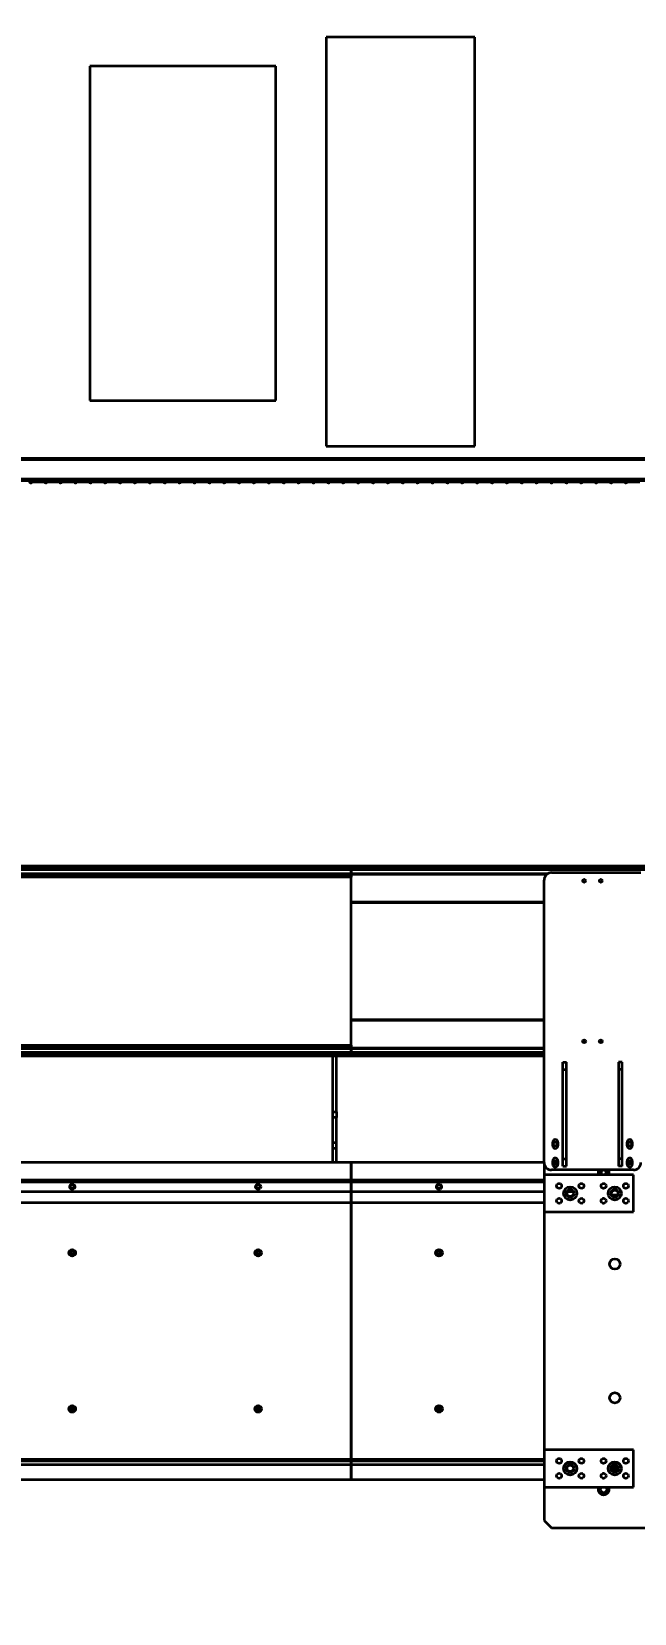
# Model space of a CAD drawing. Header units: millimetres. Extents: x 0 to 420, y 0 to 297.
# Drawn here: x 297.02 to 305.12, y 159.39 to 180.67 of the extents above; entities that cross this region are included whole.
import ezdxf

# ---------------------------------------------------------------- set-up
doc = ezdxf.new("R2010")
doc.units = ezdxf.units.MM
doc.layers.add('尺寸线层', color=150, linetype='Continuous')
doc.styles.add('SLDTEXTSTYLE2', font='TXT', dxfattribs={"width": 0.7})
doc.dimstyles.new('SLDDIMSTYLE0', dxfattribs={"dimtxt": 3.5, "dimasz": 3.302, "dimexe": 0, "dimexo": 0.0625, "dimgap": 0.875, "dimtad": 1, "dimdec": 1, "dimlfac": 100, "dimrnd": 1e-09, "dimzin": 12, "dimdsep": 46, "dimtxsty": 'SLDTEXTSTYLE2', "dimsah": 1, "dimcen": 0.09, "dimadec": 0, "dimazin": 3, "dimtfac": 1, "dimtdec": 3, "dimtofl": 0, "dimtmove": 0, "dimatfit": 3, "dimfxl": 0, "dimfrac": 2, "dimtolj": 1, "dimtzin": 12, "dimarcsym": 0})

# ---------------------------------------------------------------- blocks, each defined once
blk = doc.blocks.new('_D')
at = {"layer": '尺寸线层'}
for p, q in [((291.943, 202.641), (364.688, 202.641)), ((363.688, 202.641), (363.688, 128.58)), ((326.117, 128.58), (364.688, 128.58))]:
    blk.add_line(p, q, dxfattribs=at)
for points in [[(363.688, 202.641), (363.18, 199.339), (364.196, 199.339)], [(363.688, 128.58), (364.196, 131.882), (363.18, 131.882)]]:
    blk.add_solid(points, dxfattribs=at)
at = {"layer": '尺寸线层', "insert": (359.176, 158.538), "char_height": 3.5, "attachment_point": 1, "rotation": 90, "style": 'SLDTEXTSTYLE2'}
blk.add_mtext('7406.11', dxfattribs=at)
blk = doc.blocks.new('_D_6')
at = {"layer": '尺寸线层'}
for p, q in [((91.215, 164.917), (91.215, 234.192)), ((321.315, 165.187), (321.315, 234.192)), ((321.315, 233.192), (91.215, 233.192))]:
    blk.add_line(p, q, dxfattribs=at)
for points in [[(91.215, 233.192), (94.517, 232.684), (94.517, 233.7)], [(321.315, 233.192), (318.013, 233.7), (318.013, 232.684)]]:
    blk.add_solid(points, dxfattribs=at)
at = {"layer": '尺寸线层', "insert": (205.173, 237.704), "char_height": 3.5, "attachment_point": 1, "style": 'SLDTEXTSTYLE2'}
blk.add_mtext('23010', dxfattribs=at)
blk = doc.blocks.new('_D_7')
at = {"layer": '尺寸线层'}
for p, q in [((70.597, 160.402), (70.597, 246.192)), ((332.816, 175.117), (332.816, 246.192)), ((332.816, 245.192), (70.597, 245.192))]:
    blk.add_line(p, q, dxfattribs=at)
for points in [[(70.597, 245.192), (73.899, 244.684), (73.899, 245.7)], [(332.816, 245.192), (329.514, 245.7), (329.514, 244.684)]]:
    blk.add_solid(points, dxfattribs=at)
at = {"layer": '尺寸线层', "insert": (202.876, 249.704), "char_height": 3.5, "attachment_point": 1, "style": 'SLDTEXTSTYLE2'}
blk.add_mtext('26221.85', dxfattribs=at)

msp = doc.modelspace()

# ---------------------------------------------------------------- linework, layer by layer
at = {"color": 7, "linetype": 'Continuous', "lineweight": 35}
for p, q in [((302.9768, 180.5965), (300.9768, 180.5965)), ((300.9768, 180.5965), (300.9768, 175.0965)), ((302.9768, 175.0965), (302.9768, 180.5965)), ((297.8026, 180.2082), (297.8026, 175.7082)), ((300.3026, 180.2082), (297.8026, 180.2082)), ((300.3026, 175.7082), (300.3026, 180.2082)), ((297.8026, 175.7082), (300.3026, 175.7082)), ((309.2083, 174.9287), (294.6083, 174.9287)), ((300.9768, 175.0965), (302.9768, 175.0965)), ((309.2083, 174.9087), (294.6083, 174.9087)), ((309.2083, 174.6487), (294.6083, 174.6487)), ((309.2083, 174.6287), (294.6083, 174.6287)), ((297.0233, 174.6137), (297.1933, 174.6137)), ((297.2233, 174.6137), (297.3933, 174.6137)), ((297.4233, 174.6137), (297.5933, 174.6137)), ((297.6233, 174.6137), (297.7933, 174.6137)), ((297.8233, 174.6137), (297.9933, 174.6137)), ((298.0233, 174.6137), (298.1933, 174.6137)), ((298.2233, 174.6137), (298.3933, 174.6137)), ((298.4233, 174.6137), (298.5933, 174.6137)), ((298.6233, 174.6137), (298.7933, 174.6137)), ((298.8233, 174.6137), (298.9933, 174.6137)), ((299.0233, 174.6137), (299.1933, 174.6137)), ((299.2233, 174.6137), (299.3933, 174.6137)), ((299.4233, 174.6137), (299.5933, 174.6137)), ((299.6233, 174.6137), (299.7933, 174.6137)), ((299.8233, 174.6137), (299.9933, 174.6137)), ((300.0233, 174.6137), (300.1933, 174.6137)), ((300.2233, 174.6137), (300.3933, 174.6137)), ((300.4233, 174.6137), (300.5933, 174.6137)), ((300.6233, 174.6137), (300.7933, 174.6137)), ((300.8233, 174.6137), (300.9933, 174.6137)), ((301.0233, 174.6137), (301.1933, 174.6137)), ((301.2233, 174.6137), (301.3933, 174.6137)), ((301.4233, 174.6137), (301.5933, 174.6137)), ((301.6233, 174.6137), (301.7933, 174.6137)), ((301.8233, 174.6137), (301.9933, 174.6137)), ((302.0233, 174.6137), (302.1933, 174.6137)), ((302.2233, 174.6137), (302.3933, 174.6137)), ((302.4233, 174.6137), (302.5933, 174.6137)), ((302.6233, 174.6137), (302.7933, 174.6137)), ((302.8233, 174.6137), (302.9933, 174.6137)), ((303.0233, 174.6137), (303.1933, 174.6137)), ((303.2233, 174.6137), (303.3933, 174.6137)), ((303.4233, 174.6137), (303.5933, 174.6137)), ((303.6233, 174.6137), (303.7933, 174.6137)), ((303.8233, 174.6137), (303.9933, 174.6137)), ((304.0233, 174.6137), (304.1933, 174.6137)), ((304.2233, 174.6137), (304.3933, 174.6137)), ((304.4233, 174.6137), (304.5933, 174.6137)), ((304.6233, 174.6137), (304.7933, 174.6137)), ((304.8233, 174.6137), (304.9933, 174.6137)), ((305.0233, 174.6137), (305.1933, 174.6137)), ((301.3154, 169.4422), (291.3154, 169.4422)), ((291.3154, 169.4372), (301.3154, 169.4372)), ((301.3154, 169.4019), (291.3154, 169.4019)), ((291.3154, 169.3976), (301.3154, 169.3976)), ((301.3154, 169.4422), (301.3154, 169.4372)), ((318.5579, 169.4422), (301.3154, 169.4422)), ((301.3154, 169.4372), (301.3154, 169.4422)), ((301.3154, 169.4019), (301.3154, 169.4372)), ((301.3154, 169.4372), (301.3154, 169.4019)), ((301.3154, 169.4372), (318.5579, 169.4372)), ((301.3154, 169.4019), (301.3154, 169.3976)), ((318.5579, 169.4019), (301.3154, 169.4019)), ((301.3154, 169.3976), (301.3154, 169.4019)), ((301.3154, 169.3429), (301.3154, 169.3976)), ((301.3154, 169.3976), (318.5579, 169.3976)), ((301.3154, 169.3976), (301.3154, 169.3429)), ((301.3154, 169.3429), (291.3154, 169.3429)), ((291.3154, 169.3422), (301.3154, 169.3422)), ((291.3154, 169.3372), (301.3154, 169.3372)), ((301.3154, 169.2972), (291.3154, 169.2972)), ((301.3154, 169.3429), (301.3154, 169.3422)), ((301.3154, 169.3422), (301.3154, 169.3429)), ((303.9576, 169.3429), (301.3154, 169.3429)), ((301.3154, 169.3372), (301.3154, 169.3422)), ((301.3154, 169.3422), (303.9565, 169.3422)), ((301.3154, 169.3422), (301.3154, 169.3372)), ((301.3154, 169.2972), (301.3154, 169.3372)), ((301.3154, 169.3372), (301.3154, 169.2972)), ((301.3154, 169.3372), (303.9492, 169.3372)), ((301.3154, 167.0372), (301.3154, 169.2972)), ((303.9092, 165.4572), (303.9092, 169.2572)), ((304.0092, 169.3572), (305.2092, 169.3572)), ((303.9092, 168.9622), (301.3154, 168.9622)), ((301.3154, 168.9572), (303.9092, 168.9572)), ((303.9092, 167.3772), (301.3154, 167.3772)), ((301.3154, 167.3722), (303.9092, 167.3722)), ((291.3154, 167.0372), (301.3154, 167.0372)), ((301.3154, 166.9972), (291.3154, 166.9972)), ((301.3154, 166.9922), (291.3154, 166.9922)), ((291.3154, 166.9916), (301.3154, 166.9916)), ((301.3154, 166.9369), (291.3154, 166.9369)), ((291.3154, 166.9326), (301.3154, 166.9326)), ((301.3154, 166.8972), (291.3154, 166.8972)), ((291.3154, 166.8922), (301.3154, 166.8922)), ((301.0654, 166.8922), (301.0654, 166.1403)), ((301.1154, 166.1403), (301.1154, 166.8922)), ((301.3154, 166.9972), (301.3154, 167.0372)), ((301.3154, 167.0372), (301.3154, 166.9972)), ((301.3154, 166.9922), (301.3154, 166.9972)), ((301.3154, 166.9972), (301.3154, 166.9922)), ((303.9092, 166.9972), (301.3154, 166.9972)), ((301.3154, 166.9922), (301.3154, 166.9916)), ((303.9092, 166.9922), (301.3154, 166.9922)), ((301.3154, 166.9916), (301.3154, 166.9922)), ((301.3154, 166.9369), (301.3154, 166.9916)), ((301.3154, 166.9916), (301.3154, 166.9369)), ((301.3154, 166.9916), (303.9092, 166.9916)), ((301.3154, 166.9369), (301.3154, 166.9326)), ((301.3154, 166.9326), (301.3154, 166.9369)), ((303.9092, 166.9369), (301.3154, 166.9369)), ((301.3154, 166.8972), (301.3154, 166.9326)), ((301.3154, 166.9326), (301.3154, 166.8972)), ((301.3154, 166.9326), (303.9092, 166.9326)), ((301.3154, 166.8972), (301.3154, 166.8922)), ((301.3154, 166.8922), (301.3154, 166.8972)), ((303.9092, 166.8972), (301.3154, 166.8972)), ((301.3154, 166.8922), (303.9092, 166.8922)), ((304.1592, 166.7072), (304.1592, 166.8072)), ((304.1592, 166.8072), (304.2092, 166.8072)), ((304.1592, 166.7072), (304.2092, 166.7072)), ((304.1592, 165.5072), (304.1592, 166.7072)), ((304.2092, 166.7072), (304.2092, 166.8072)), ((304.2092, 165.5072), (304.2092, 166.7072)), ((304.9592, 166.8072), (304.9092, 166.8072)), ((304.9092, 166.8072), (304.9092, 166.7072)), ((304.9592, 166.7072), (304.9092, 166.7072)), ((304.9092, 166.7072), (304.9092, 165.5072)), ((304.9592, 166.7072), (304.9592, 166.8072)), ((304.9592, 165.5072), (304.9592, 166.7072)), ((301.0654, 166.1403), (301.1154, 166.1403)), ((301.0654, 166.1403), (301.0654, 166.0622)), ((301.1154, 166.0622), (301.0654, 166.0622)), ((301.0654, 166.0622), (301.0654, 165.7223)), ((301.1154, 166.1403), (301.1154, 166.0622)), ((301.1154, 165.7223), (301.1154, 166.0622)), ((301.1154, 165.7223), (301.0654, 165.7223)), ((301.0654, 165.7223), (301.0654, 165.6442)), ((301.1154, 165.6442), (301.0654, 165.6442)), ((301.0654, 165.6442), (301.0654, 165.4622)), ((301.1154, 165.6442), (301.1154, 165.7223)), ((301.1154, 165.4622), (301.1154, 165.6442)), ((304.0242, 165.6822), (304.0242, 165.7322)), ((304.0942, 165.7322), (304.0942, 165.6822)), ((305.0242, 165.6822), (305.0242, 165.7322)), ((305.0942, 165.7322), (305.0942, 165.6822)), ((296.3154, 165.4622), (301.3154, 165.4622)), ((301.3154, 165.2222), (301.3154, 165.4622)), ((301.3154, 165.4622), (301.3154, 165.2222)), ((301.3154, 165.4622), (303.9092, 165.4622)), ((303.9092, 165.4572), (303.9092, 165.2922)), ((305.1092, 165.3572), (304.0092, 165.3572)), ((304.0242, 165.4322), (304.0242, 165.4822)), ((304.0525, 165.4622), (304.0659, 165.4622)), ((304.0942, 165.4822), (304.0942, 165.4322)), ((304.1592, 165.4072), (304.1592, 165.5072)), ((304.1592, 165.5072), (304.2092, 165.5072)), ((304.1592, 165.4072), (304.2092, 165.4072)), ((304.2092, 165.4072), (304.2092, 165.5072)), ((304.9592, 165.5072), (304.9092, 165.5072)), ((304.9092, 165.5072), (304.9092, 165.4072)), ((304.9592, 165.4072), (304.9092, 165.4072)), ((304.9592, 165.4072), (304.9592, 165.5072)), ((305.0242, 165.4322), (305.0242, 165.4822)), ((305.0525, 165.4622), (305.0659, 165.4622)), ((305.0942, 165.4822), (305.0942, 165.4322)), ((301.3154, 165.2222), (296.3154, 165.2222)), ((296.3154, 165.2022), (301.3154, 165.2022)), ((301.3154, 165.1922), (296.3154, 165.1922)), ((301.3154, 165.2222), (301.3154, 165.2022)), ((301.3154, 165.2022), (301.3154, 165.2222)), ((303.9092, 165.2222), (301.3154, 165.2222)), ((301.3154, 165.1922), (301.3154, 165.2022)), ((301.3154, 165.2022), (303.9092, 165.2022)), ((301.3154, 165.2022), (301.3154, 165.1922)), ((301.3154, 165.0622), (301.3154, 165.1922)), ((301.3154, 165.1922), (301.3154, 165.0622)), ((303.9092, 165.1922), (301.3154, 165.1922)), ((305.1092, 165.2922), (303.9092, 165.2922)), ((303.9092, 165.2922), (303.9092, 164.7922)), ((305.1092, 164.7922), (305.1092, 165.2922)), ((301.3154, 164.9172), (296.3154, 164.9172)), ((301.3154, 165.0622), (296.3654, 165.0622)), ((301.3154, 164.9172), (301.3154, 165.0622)), ((303.9092, 165.0622), (301.3154, 165.0622)), ((301.3154, 165.0622), (301.3154, 164.9172)), ((301.3154, 161.4672), (301.3154, 164.9172)), ((301.3154, 164.9172), (301.3154, 161.4672)), ((303.9092, 164.9172), (301.3154, 164.9172)), ((304.2967, 165.0622), (304.2217, 165.0622)), ((304.8217, 165.0222), (304.8967, 165.0222)), ((303.9092, 164.7922), (303.9092, 161.5922)), ((303.9092, 164.7922), (305.1092, 164.7922)), ((303.9092, 161.5922), (303.9092, 161.0922)), ((305.1092, 161.5922), (303.9092, 161.5922)), ((305.1092, 161.0922), (305.1092, 161.5922)), ((291.3154, 161.4422), (301.3154, 161.4422)), ((301.3154, 161.3922), (291.3154, 161.3922)), ((296.3154, 161.4672), (301.3154, 161.4672)), ((301.3154, 161.4422), (301.3154, 161.4672)), ((301.3154, 161.4672), (303.9092, 161.4672)), ((301.3154, 161.4672), (301.3154, 161.4422)), ((301.3154, 161.3922), (301.3154, 161.4422)), ((301.3154, 161.4422), (303.9092, 161.4422)), ((301.3154, 161.4422), (301.3154, 161.3922)), ((301.3154, 161.3922), (301.3154, 161.1922)), ((301.3154, 161.1922), (301.3154, 161.3922)), ((303.9092, 161.3922), (301.3154, 161.3922)), ((304.8167, 161.3422), (304.9017, 161.3422)), ((304.8194, 161.3572), (304.899, 161.3572)), ((291.3154, 161.1922), (301.3154, 161.1922)), ((301.3154, 161.1922), (303.9092, 161.1922)), ((303.9092, 161.0922), (305.1092, 161.0922)), ((303.9092, 161.0922), (303.9092, 160.6422)), ((303.9092, 160.6422), (304.0092, 160.5422)), ((304.0092, 160.5422), (310.3092, 160.5422))]:
    msp.add_line(p, q, dxfattribs=at)
for centre, radius in [((297.0083, 174.6137), 0.015), ((297.2083, 174.6137), 0.015), ((297.4083, 174.6137), 0.015), ((297.6083, 174.6137), 0.015), ((297.8083, 174.6137), 0.015), ((298.0083, 174.6137), 0.015), ((298.2083, 174.6137), 0.015), ((298.4083, 174.6137), 0.015), ((298.6083, 174.6137), 0.015), ((298.8083, 174.6137), 0.015), ((299.0083, 174.6137), 0.015), ((299.2083, 174.6137), 0.015), ((299.4083, 174.6137), 0.015), ((299.6083, 174.6137), 0.015), ((299.8083, 174.6137), 0.015), ((300.0083, 174.6137), 0.015), ((300.2083, 174.6137), 0.015), ((300.4083, 174.6137), 0.015), ((300.6083, 174.6137), 0.015), ((300.8083, 174.6137), 0.015), ((301.0083, 174.6137), 0.015), ((301.2083, 174.6137), 0.015), ((301.4083, 174.6137), 0.015), ((301.6083, 174.6137), 0.015), ((301.8083, 174.6137), 0.015), ((302.0083, 174.6137), 0.015), ((302.2083, 174.6137), 0.015), ((302.4083, 174.6137), 0.015), ((302.6083, 174.6137), 0.015), ((302.8083, 174.6137), 0.015), ((303.0083, 174.6137), 0.015), ((303.2083, 174.6137), 0.015), ((303.4083, 174.6137), 0.015), ((303.6083, 174.6137), 0.015), ((303.8083, 174.6137), 0.015), ((304.0083, 174.6137), 0.015), ((304.2083, 174.6137), 0.015), ((304.4083, 174.6137), 0.015), ((304.6083, 174.6137), 0.015), ((304.8083, 174.6137), 0.015), ((305.0083, 174.6137), 0.015), ((304.4467, 169.2472), 0.021), ((304.6717, 169.2472), 0.021), ((304.4467, 167.0872), 0.021), ((304.6717, 167.0872), 0.021), ((304.0592, 165.7072), 0.025), ((305.0592, 165.7072), 0.025), ((304.0592, 165.4572), 0.025), ((304.0592, 165.4572), 0.00836), ((305.0592, 165.4572), 0.025), ((305.0592, 165.4572), 0.00836), ((297.5654, 165.1322), 0.035), ((297.5654, 165.1322), 0.025), ((300.0654, 165.1322), 0.035), ((300.0654, 165.1322), 0.025), ((302.4954, 165.1322), 0.035), ((302.4954, 165.1322), 0.025), ((304.1092, 165.1422), 0.034), ((304.2592, 165.0422), 0.09), ((304.4092, 165.1422), 0.034), ((304.7092, 165.1422), 0.034), ((304.8592, 165.0422), 0.09), ((305.0092, 165.1422), 0.034), ((304.1092, 164.9422), 0.034), ((304.2592, 165.0422), 0.055), ((304.2592, 165.0422), 0.0425), ((304.4092, 164.9422), 0.034), ((304.7092, 164.9422), 0.034), ((304.8592, 165.0422), 0.055), ((304.8592, 165.0422), 0.0425), ((305.0092, 164.9422), 0.034), ((297.5654, 164.2422), 0.045), ((300.0654, 164.2422), 0.045), ((302.4954, 164.2422), 0.045), ((297.5654, 164.2422), 0.0275), ((297.5654, 164.2422), 0.021), ((300.0654, 164.2422), 0.0275), ((300.0654, 164.2422), 0.021), ((302.4954, 164.2422), 0.0275), ((302.4954, 164.2422), 0.021), ((304.8592, 164.0922), 0.07), ((304.8592, 162.2922), 0.07), ((297.5654, 162.1422), 0.045), ((297.5654, 162.1422), 0.0275), ((297.5654, 162.1422), 0.021), ((300.0654, 162.1422), 0.045), ((300.0654, 162.1422), 0.0275), ((300.0654, 162.1422), 0.021), ((302.4954, 162.1422), 0.045), ((302.4954, 162.1422), 0.0275), ((302.4954, 162.1422), 0.021), ((304.1092, 161.4422), 0.034), ((304.2592, 161.3422), 0.09), ((304.2592, 161.3422), 0.055), ((304.2592, 161.3422), 0.0425), ((304.4092, 161.4422), 0.034), ((304.7092, 161.4422), 0.034), ((304.8592, 161.3422), 0.09), ((304.8592, 161.3422), 0.055), ((304.8592, 161.3422), 0.0425), ((305.0092, 161.4422), 0.034), ((304.1092, 161.2422), 0.034), ((304.4092, 161.2422), 0.034), ((304.7092, 161.2422), 0.034), ((305.0092, 161.2422), 0.034)]:
    msp.add_circle(centre, radius, dxfattribs=at)
for centre, radius, start, end in [((304.0092, 169.2572), 0.1, 90, 180), ((304.0592, 165.7322), 0.035, 0, 180), ((305.0592, 165.7322), 0.035, 0, 180), ((304.0592, 165.6822), 0.035, 180, 0), ((305.0592, 165.6822), 0.035, 180, 0), ((304.0092, 165.4572), 0.1, 180, 270), ((304.0592, 165.4822), 0.035, 0, 180), ((304.0592, 165.4322), 0.035, 180, 0), ((304.7092, 165.3222), 0.075, 152.18186, 203.57818), ((304.7092, 165.3222), 0.045, 128.94244, 221.81031), ((304.7092, 165.3222), 0.034, 0, 241.92751), ((304.7092, 165.3222), 0.045, 318.18969, 51.05756), ((304.7092, 165.3222), 0.075, 336.42182, 27.81814), ((305.0592, 165.4822), 0.035, 0, 180), ((305.0592, 165.4322), 0.035, 180, 0), ((305.1092, 165.4572), 0.1, 270, 0), ((304.7092, 165.3222), 0.034, 298.07249, 0), ((304.9092, 164.9422), 0.075, 105.52042, 126.91664), ((304.7092, 161.0622), 0.075, 156.42182, 23.57818), ((304.7092, 161.0622), 0.045, 138.18969, 41.81031)]:
    msp.add_arc(centre, radius, start, end, dxfattribs=at)

# ---------------------------------------------------------------- dimensions: what is measured, and where the dimension line sits
at = {"layer": '尺寸线层'}
for base, p1, p2, angle, picture, middle in [((70.597, 245.1922), (332.8156, 175.1167), (70.597, 160.4022), 0, '_D_7', (209.0129, 245.1922)), ((91.2154, 233.1922), (321.3154, 165.1871), (91.2154, 164.9172), 0, '_D_6', (209.0129, 233.1922)), ((363.6876, 128.5802), (291.9431, 202.6412), (326.1167, 128.5802), 90, '_D', (363.6876, 163.9067))]:
    dim = msp.add_linear_dim(base=base, p1=p1, p2=p2, angle=angle, dimstyle='SLDDIMSTYLE0', dxfattribs=at)
    dim.commit()
    dim.dimension.update_dxf_attribs({"geometry": picture, "text_midpoint": middle, "dimtype": 160})

doc.saveas('drawing.dxf')
